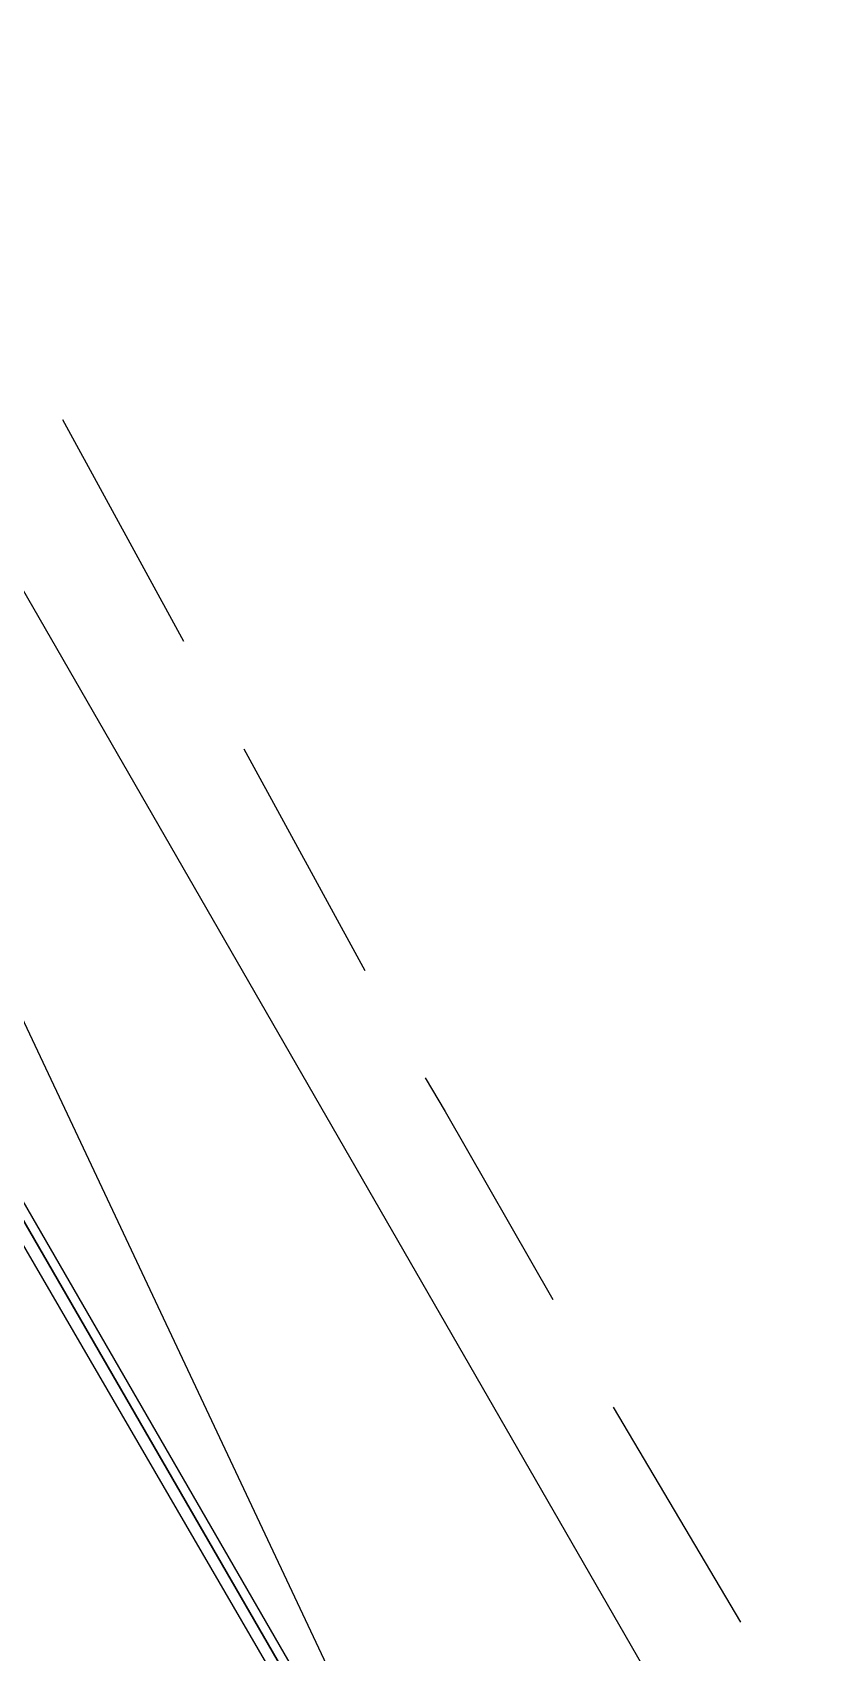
# Model space of a CAD drawing. Header units: feet. Extents: x -84 to 198, y -22 to 181.
# Drawn here: x 22.033 to 23.627, y 29.704 to 32.92 of the extents above; entities that cross this region are included whole.
import ezdxf

# ---------------------------------------------------------------- set-up
doc = ezdxf.new("R2010")
doc.units = ezdxf.units.FT
doc.layers.add('A-LINEA', color=7, linetype='CONTINUOUS')

msp = doc.modelspace()

# ---------------------------------------------------------------- linework, layer by layer
at = {"layer": 'A-LINEA'}
for p, q in [((17.1689, 41.2494), (22.9956, 28.8755)), ((17.1689, 41.2494), (22.9956, 28.8755)), ((23.6267, 29.0178), (21.7733, 32.2311)), ((23.6267, 29.0178), (21.7733, 32.2311)), ((22.0933, 32.1511), (22.3333, 31.7111)), ((22.0933, 32.1511), (22.3333, 31.7111)), ((22.4533, 31.4978), (22.6933, 31.0578)), ((22.4533, 31.4978), (22.6933, 31.0578)), ((23.1867, 30.1911), (23.44, 29.7644)), ((23.1867, 30.1911), (23.44, 29.7644))]:
    msp.add_line(p, q, dxfattribs=at)
for points in [[(23.1467, 28.6044), (21.1733, 32.0178), (21.1867, 32.0311), (23.16, 28.6178), (23.1467, 28.6044)], [(23.1467, 28.6044), (21.1733, 32.0178), (21.1867, 32.0311), (23.16, 28.6178), (23.1467, 28.6044)], [(23.1333, 28.5911), (21.1467, 32.0044), (21.16, 32.0178), (21.1733, 32.0178), (23.1467, 28.6044), (23.1333, 28.5911)], [(23.1333, 28.5911), (21.1467, 32.0044), (21.16, 32.0178), (21.1733, 32.0178), (23.1467, 28.6044), (23.1333, 28.5911)], [(22.8133, 30.8444), (22.8533, 30.7778), (23.0667, 30.4044)], [(22.8133, 30.8444), (22.8533, 30.7778), (23.0667, 30.4044)]]:
    msp.add_lwpolyline(points, dxfattribs=at)

doc.saveas('drawing.dxf')
